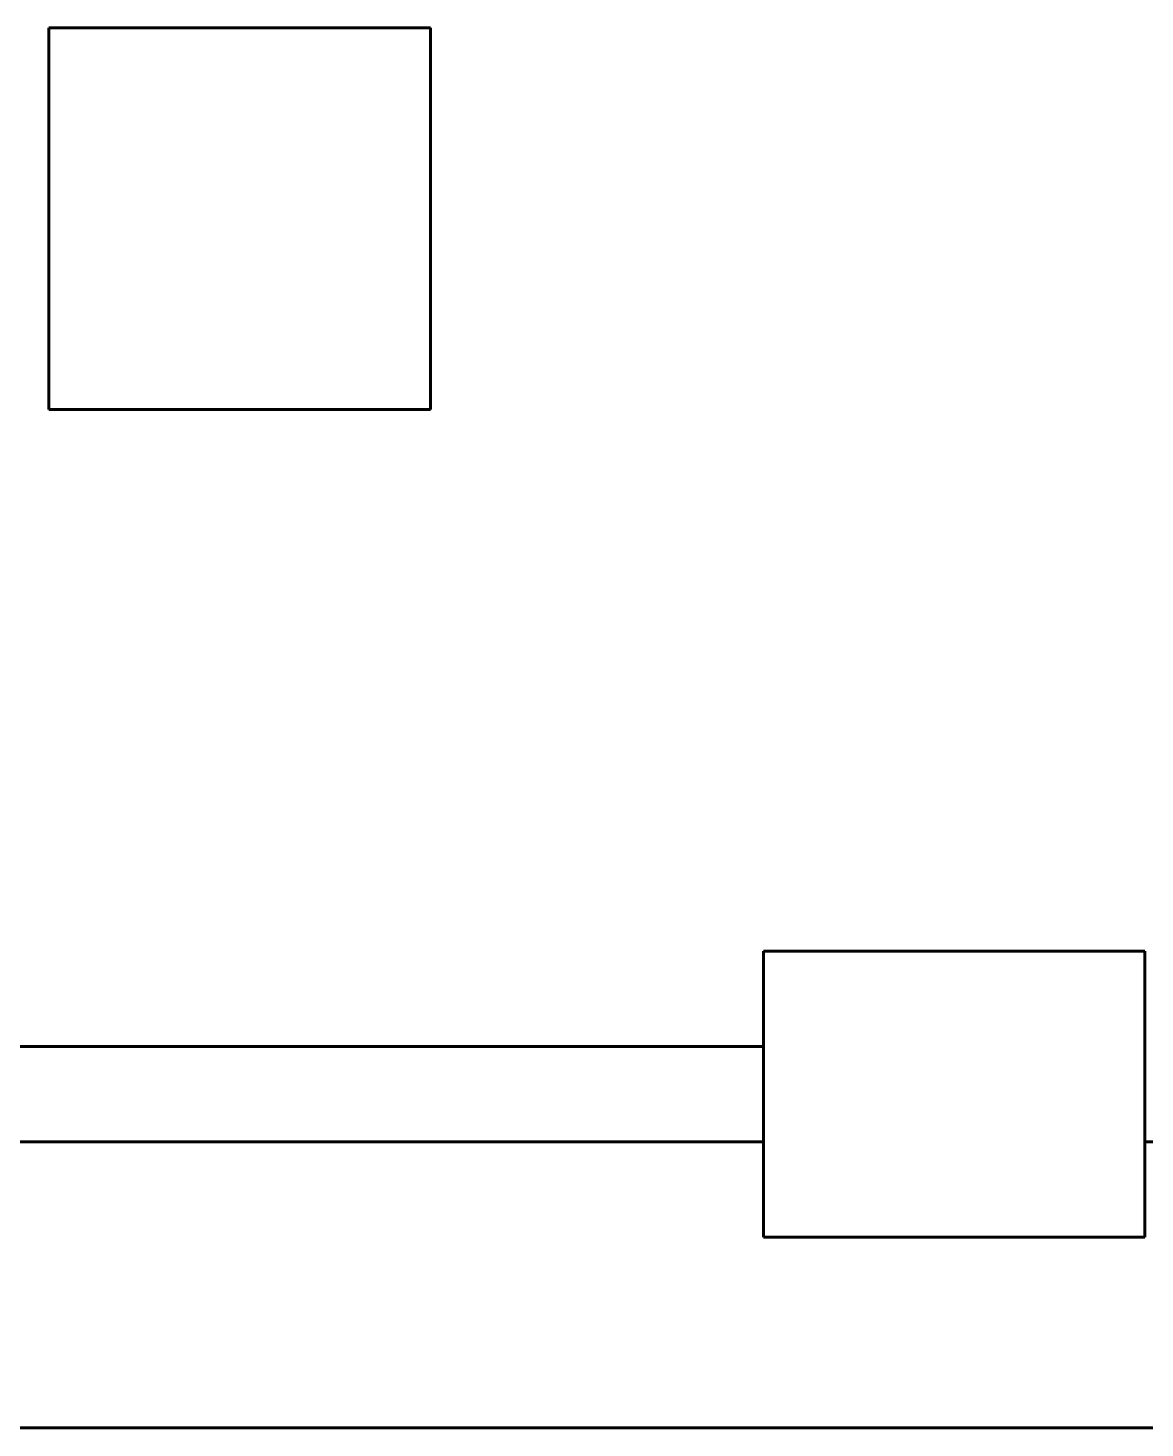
# Model space of a CAD drawing. Extents: x 0 to 297, y 0 to 292.
# Drawn here: x 92.48 to 98.34, y 62.79 to 70.13 of the extents above; entities that cross this region are included whole.
import ezdxf

# ---------------------------------------------------------------- set-up
doc = ezdxf.new("R2010")
doc.units = 0
doc.header["$MEASUREMENT"] = 0
doc.linetypes.add('K5LT_BASIC', pattern=[0])
doc.layers.add('Системный слой', color=7, linetype='Continuous')

# ---------------------------------------------------------------- blocks, each defined once
blk = doc.blocks.new('*U')
at = {"layer": 'Системный слой', "linetype": 'K5LT_BASIC', "lineweight": 60}
for p, q in [((94.592, 70.1252), (92.592, 70.1252)), ((92.592, 70.1252), (92.592, 68.1252)), ((94.592, 68.1252), (94.592, 70.1252)), ((92.592, 68.1252), (94.592, 68.1252)), ((98.3378, 65.2856), (96.3378, 65.2856)), ((96.3378, 65.2856), (96.3378, 63.7856)), ((98.3378, 63.7856), (98.3378, 65.2856)), ((96.3378, 63.7856), (98.3378, 63.7856))]:
    blk.add_line(p, q, dxfattribs=at)

msp = doc.modelspace()

# ---------------------------------------------------------------- linework, layer by layer
at = {"layer": 'Системный слой', "linetype": 'K5LT_BASIC', "lineweight": 60}
for p, q in [((98.3378, 65.2856), (96.3378, 65.2856)), ((96.3378, 63.7856), (96.3378, 65.2856)), ((96.3378, 65.2856), (96.3378, 63.7856)), ((96.3378, 65.2856), (98.3378, 65.2856)), ((98.3378, 65.2856), (98.3378, 63.7856)), ((98.3378, 65.2856), (98.3378, 63.7856)), ((90.338, 64.7857), (96.338, 64.7857)), ((96.3378, 64.2856), (90.3378, 64.2856)), ((104.3378, 64.2856), (98.3378, 64.2856)), ((98.3378, 63.7856), (96.3378, 63.7856)), ((96.3378, 63.7856), (98.3378, 63.7856)), ((97.5878, 63.7856), (96.8378, 63.7856)), ((146.3378, 62.7856), (88.3378, 62.7856))]:
    msp.add_line(p, q, dxfattribs=at)

# ---------------------------------------------------------------- block references
at = {"layer": 'Системный слой'}
msp.add_blockref('*U', (0, 0), dxfattribs=at)
msp.add_blockref('*U', (0, 0), dxfattribs=at)
msp.add_blockref('*U', (0, 0), dxfattribs=at)
msp.add_blockref('*U', (0, 0), dxfattribs=at)
msp.add_blockref('*U', (0, 0), dxfattribs=at)
msp.add_blockref('*U', (0, 0), dxfattribs=at)
msp.add_blockref('*U', (0, 0), dxfattribs=at)
msp.add_blockref('*U', (0, 0), dxfattribs=at)
msp.add_blockref('*U', (0, 0), dxfattribs=at)
msp.add_blockref('*U', (0, 0), dxfattribs=at)
msp.add_blockref('*U', (0, 0), dxfattribs=at)
msp.add_blockref('*U', (0, 0), dxfattribs=at)
msp.add_blockref('*U', (0, 0), dxfattribs=at)
msp.add_blockref('*U', (0, 0), dxfattribs=at)
msp.add_blockref('*U', (0, 0), dxfattribs=at)
msp.add_blockref('*U', (0, 0), dxfattribs=at)
msp.add_blockref('*U', (0, 0), dxfattribs=at)
msp.add_blockref('*U', (0, 0), dxfattribs=at)
msp.add_blockref('*U', (0, 0), dxfattribs=at)
msp.add_blockref('*U', (0, 0), dxfattribs=at)
msp.add_blockref('*U', (0, 0), dxfattribs=at)
msp.add_blockref('*U', (0, 0), dxfattribs=at)
msp.add_blockref('*U', (0, 0), dxfattribs=at)
msp.add_blockref('*U', (0, 0), dxfattribs=at)
msp.add_blockref('*U', (0, 0), dxfattribs=at)
msp.add_blockref('*U', (0, 0), dxfattribs=at)
msp.add_blockref('*U', (0, 0), dxfattribs=at)
msp.add_blockref('*U', (0, 0), dxfattribs=at)
msp.add_blockref('*U', (0, 0), dxfattribs=at)
msp.add_blockref('*U', (0, 0), dxfattribs=at)
msp.add_blockref('*U', (0, 0), dxfattribs=at)
msp.add_blockref('*U', (0, 0), dxfattribs=at)
msp.add_blockref('*U', (0, 0), dxfattribs=at)
msp.add_blockref('*U', (0, 0), dxfattribs=at)
msp.add_blockref('*U', (0, 0), dxfattribs=at)
msp.add_blockref('*U', (0, 0), dxfattribs=at)
msp.add_blockref('*U', (0, 0), dxfattribs=at)
msp.add_blockref('*U', (0, 0), dxfattribs=at)
msp.add_blockref('*U', (0, 0), dxfattribs=at)
msp.add_blockref('*U', (0, 0), dxfattribs=at)
msp.add_blockref('*U', (0, 0), dxfattribs=at)
msp.add_blockref('*U', (0, 0), dxfattribs=at)
msp.add_blockref('*U', (0, 0), dxfattribs=at)
msp.add_blockref('*U', (0, 0), dxfattribs=at)
msp.add_blockref('*U', (0, 0), dxfattribs=at)
msp.add_blockref('*U', (0, 0), dxfattribs=at)
msp.add_blockref('*U', (0, 0), dxfattribs=at)
msp.add_blockref('*U', (0, 0), dxfattribs=at)
msp.add_blockref('*U', (0, 0), dxfattribs=at)
msp.add_blockref('*U', (0, 0), dxfattribs=at)
msp.add_blockref('*U', (0, 0), dxfattribs=at)
msp.add_blockref('*U', (0, 0), dxfattribs=at)
msp.add_blockref('*U', (0, 0), dxfattribs=at)
msp.add_blockref('*U', (0, 0), dxfattribs=at)
msp.add_blockref('*U', (0, 0), dxfattribs=at)
msp.add_blockref('*U', (0, 0), dxfattribs=at)
msp.add_blockref('*U', (0, 0), dxfattribs=at)
msp.add_blockref('*U', (0, 0), dxfattribs=at)
msp.add_blockref('*U', (0, 0), dxfattribs=at)
msp.add_blockref('*U', (0, 0), dxfattribs=at)
msp.add_blockref('*U', (0, 0), dxfattribs=at)
msp.add_blockref('*U', (0, 0), dxfattribs=at)
msp.add_blockref('*U', (0, 0), dxfattribs=at)
msp.add_blockref('*U', (0, 0), dxfattribs=at)
msp.add_blockref('*U', (0, 0), dxfattribs=at)
msp.add_blockref('*U', (0, 0), dxfattribs=at)
msp.add_blockref('*U', (0, 0), dxfattribs=at)
msp.add_blockref('*U', (0, 0), dxfattribs=at)
msp.add_blockref('*U', (0, 0), dxfattribs=at)
msp.add_blockref('*U', (0, 0), dxfattribs=at)
msp.add_blockref('*U', (0, 0), dxfattribs=at)
msp.add_blockref('*U', (0, 0), dxfattribs=at)
msp.add_blockref('*U', (0, 0), dxfattribs=at)
msp.add_blockref('*U', (0, 0), dxfattribs=at)
msp.add_blockref('*U', (0, 0), dxfattribs=at)
msp.add_blockref('*U', (0, 0), dxfattribs=at)
msp.add_blockref('*U', (0, 0), dxfattribs=at)
msp.add_blockref('*U', (0, 0), dxfattribs=at)
msp.add_blockref('*U', (0, 0), dxfattribs=at)
msp.add_blockref('*U', (0, 0), dxfattribs=at)
msp.add_blockref('*U', (0, 0), dxfattribs=at)
msp.add_blockref('*U', (0, 0), dxfattribs=at)
msp.add_blockref('*U', (0, 0), dxfattribs=at)
msp.add_blockref('*U', (0, 0), dxfattribs=at)
msp.add_blockref('*U', (0, 0), dxfattribs=at)
msp.add_blockref('*U', (0, 0), dxfattribs=at)
msp.add_blockref('*U', (0, 0), dxfattribs=at)
msp.add_blockref('*U', (0, 0), dxfattribs=at)
msp.add_blockref('*U', (0, 0), dxfattribs=at)
msp.add_blockref('*U', (0, 0), dxfattribs=at)
msp.add_blockref('*U', (0, 0), dxfattribs=at)
msp.add_blockref('*U', (0, 0), dxfattribs=at)
msp.add_blockref('*U', (0, 0), dxfattribs=at)
msp.add_blockref('*U', (0, 0), dxfattribs=at)
msp.add_blockref('*U', (0, 0), dxfattribs=at)
msp.add_blockref('*U', (0, 0), dxfattribs=at)
msp.add_blockref('*U', (0, 0), dxfattribs=at)
msp.add_blockref('*U', (0, 0), dxfattribs=at)
msp.add_blockref('*U', (0, 0), dxfattribs=at)
msp.add_blockref('*U', (0, 0), dxfattribs=at)
msp.add_blockref('*U', (0, 0), dxfattribs=at)
msp.add_blockref('*U', (0, 0), dxfattribs=at)
msp.add_blockref('*U', (0, 0), dxfattribs=at)
msp.add_blockref('*U', (0, 0), dxfattribs=at)
msp.add_blockref('*U', (0, 0), dxfattribs=at)
msp.add_blockref('*U', (0, 0), dxfattribs=at)
msp.add_blockref('*U', (0, 0), dxfattribs=at)
msp.add_blockref('*U', (0, 0), dxfattribs=at)
msp.add_blockref('*U', (0, 0), dxfattribs=at)
msp.add_blockref('*U', (0, 0), dxfattribs=at)
msp.add_blockref('*U', (0, 0), dxfattribs=at)
msp.add_blockref('*U', (0, 0), dxfattribs=at)
msp.add_blockref('*U', (0, 0), dxfattribs=at)
msp.add_blockref('*U', (0, 0), dxfattribs=at)
msp.add_blockref('*U', (0, 0), dxfattribs=at)
msp.add_blockref('*U', (0, 0), dxfattribs=at)
msp.add_blockref('*U', (0, 0), dxfattribs=at)
msp.add_blockref('*U', (0, 0), dxfattribs=at)
msp.add_blockref('*U', (0, 0), dxfattribs=at)
msp.add_blockref('*U', (0, 0), dxfattribs=at)
msp.add_blockref('*U', (0, 0), dxfattribs=at)
msp.add_blockref('*U', (0, 0), dxfattribs=at)
msp.add_blockref('*U', (0, 0), dxfattribs=at)
msp.add_blockref('*U', (0, 0), dxfattribs=at)
msp.add_blockref('*U', (0, 0), dxfattribs=at)
msp.add_blockref('*U', (0, 0), dxfattribs=at)
msp.add_blockref('*U', (0, 0), dxfattribs=at)
msp.add_blockref('*U', (0, 0), dxfattribs=at)
msp.add_blockref('*U', (0, 0), dxfattribs=at)
msp.add_blockref('*U', (0, 0), dxfattribs=at)
msp.add_blockref('*U', (0, 0), dxfattribs=at)
msp.add_blockref('*U', (0, 0), dxfattribs=at)
msp.add_blockref('*U', (0, 0), dxfattribs=at)
msp.add_blockref('*U', (0, 0), dxfattribs=at)
msp.add_blockref('*U', (0, 0), dxfattribs=at)
msp.add_blockref('*U', (0, 0), dxfattribs=at)
msp.add_blockref('*U', (0, 0), dxfattribs=at)
msp.add_blockref('*U', (0, 0), dxfattribs=at)
msp.add_blockref('*U', (0, 0), dxfattribs=at)
msp.add_blockref('*U', (0, 0), dxfattribs=at)
msp.add_blockref('*U', (0, 0), dxfattribs=at)
msp.add_blockref('*U', (0, 0), dxfattribs=at)
msp.add_blockref('*U', (0, 0), dxfattribs=at)
msp.add_blockref('*U', (0, 0), dxfattribs=at)
msp.add_blockref('*U', (0, 0), dxfattribs=at)
msp.add_blockref('*U', (0, 0), dxfattribs=at)
msp.add_blockref('*U', (0, 0), dxfattribs=at)
msp.add_blockref('*U', (0, 0), dxfattribs=at)
msp.add_blockref('*U', (0, 0), dxfattribs=at)
msp.add_blockref('*U', (0, 0), dxfattribs=at)
msp.add_blockref('*U', (0, 0), dxfattribs=at)
msp.add_blockref('*U', (0, 0), dxfattribs=at)
msp.add_blockref('*U', (0, 0), dxfattribs=at)
msp.add_blockref('*U', (0, 0), dxfattribs=at)
msp.add_blockref('*U', (0, 0), dxfattribs=at)
msp.add_blockref('*U', (0, 0), dxfattribs=at)
msp.add_blockref('*U', (0, 0), dxfattribs=at)
msp.add_blockref('*U', (0, 0), dxfattribs=at)
msp.add_blockref('*U', (0, 0), dxfattribs=at)
msp.add_blockref('*U', (0, 0), dxfattribs=at)
msp.add_blockref('*U', (0, 0), dxfattribs=at)
msp.add_blockref('*U', (0, 0), dxfattribs=at)
msp.add_blockref('*U', (0, 0), dxfattribs=at)
msp.add_blockref('*U', (0, 0), dxfattribs=at)
msp.add_blockref('*U', (0, 0), dxfattribs=at)
msp.add_blockref('*U', (0, 0), dxfattribs=at)
msp.add_blockref('*U', (0, 0), dxfattribs=at)
msp.add_blockref('*U', (0, 0), dxfattribs=at)
msp.add_blockref('*U', (0, 0), dxfattribs=at)
msp.add_blockref('*U', (0, 0), dxfattribs=at)
msp.add_blockref('*U', (0, 0), dxfattribs=at)
msp.add_blockref('*U', (0, 0), dxfattribs=at)
msp.add_blockref('*U', (0, 0), dxfattribs=at)
msp.add_blockref('*U', (0, 0), dxfattribs=at)
msp.add_blockref('*U', (0, 0), dxfattribs=at)
msp.add_blockref('*U', (0, 0), dxfattribs=at)
msp.add_blockref('*U', (0, 0), dxfattribs=at)
msp.add_blockref('*U', (0, 0), dxfattribs=at)
msp.add_blockref('*U', (0, 0), dxfattribs=at)
msp.add_blockref('*U', (0, 0), dxfattribs=at)
msp.add_blockref('*U', (0, 0), dxfattribs=at)
msp.add_blockref('*U', (0, 0), dxfattribs=at)
msp.add_blockref('*U', (0, 0), dxfattribs=at)
msp.add_blockref('*U', (0, 0), dxfattribs=at)
msp.add_blockref('*U', (0, 0), dxfattribs=at)
msp.add_blockref('*U', (0, 0), dxfattribs=at)
msp.add_blockref('*U', (0, 0), dxfattribs=at)
msp.add_blockref('*U', (0, 0), dxfattribs=at)
msp.add_blockref('*U', (0, 0), dxfattribs=at)
msp.add_blockref('*U', (0, 0), dxfattribs=at)
msp.add_blockref('*U', (0, 0), dxfattribs=at)
msp.add_blockref('*U', (0, 0), dxfattribs=at)
msp.add_blockref('*U', (0, 0), dxfattribs=at)
msp.add_blockref('*U', (0, 0), dxfattribs=at)
msp.add_blockref('*U', (0, 0), dxfattribs=at)
msp.add_blockref('*U', (0, 0), dxfattribs=at)
msp.add_blockref('*U', (0, 0), dxfattribs=at)
msp.add_blockref('*U', (0, 0), dxfattribs=at)
msp.add_blockref('*U', (0, 0), dxfattribs=at)
msp.add_blockref('*U', (0, 0), dxfattribs=at)
msp.add_blockref('*U', (0, 0), dxfattribs=at)
msp.add_blockref('*U', (0, 0), dxfattribs=at)
msp.add_blockref('*U', (0, 0), dxfattribs=at)
msp.add_blockref('*U', (0, 0), dxfattribs=at)
msp.add_blockref('*U', (0, 0), dxfattribs=at)
msp.add_blockref('*U', (0, 0), dxfattribs=at)
msp.add_blockref('*U', (0, 0), dxfattribs=at)
msp.add_blockref('*U', (0, 0), dxfattribs=at)
msp.add_blockref('*U', (0, 0), dxfattribs=at)
msp.add_blockref('*U', (0, 0), dxfattribs=at)
msp.add_blockref('*U', (0, 0), dxfattribs=at)
msp.add_blockref('*U', (0, 0), dxfattribs=at)
msp.add_blockref('*U', (0, 0), dxfattribs=at)
msp.add_blockref('*U', (0, 0), dxfattribs=at)
msp.add_blockref('*U', (0, 0), dxfattribs=at)
msp.add_blockref('*U', (0, 0), dxfattribs=at)
msp.add_blockref('*U', (0, 0), dxfattribs=at)
msp.add_blockref('*U', (0, 0), dxfattribs=at)
msp.add_blockref('*U', (0, 0), dxfattribs=at)
msp.add_blockref('*U', (0, 0), dxfattribs=at)
msp.add_blockref('*U', (0, 0), dxfattribs=at)
msp.add_blockref('*U', (0, 0), dxfattribs=at)
msp.add_blockref('*U', (0, 0), dxfattribs=at)
msp.add_blockref('*U', (0, 0), dxfattribs=at)
msp.add_blockref('*U', (0, 0), dxfattribs=at)
msp.add_blockref('*U', (0, 0), dxfattribs=at)
msp.add_blockref('*U', (0, 0), dxfattribs=at)
msp.add_blockref('*U', (0, 0), dxfattribs=at)
msp.add_blockref('*U', (0, 0), dxfattribs=at)
msp.add_blockref('*U', (0, 0), dxfattribs=at)
msp.add_blockref('*U', (0, 0), dxfattribs=at)
msp.add_blockref('*U', (0, 0), dxfattribs=at)
msp.add_blockref('*U', (0, 0), dxfattribs=at)
msp.add_blockref('*U', (0, 0), dxfattribs=at)
msp.add_blockref('*U', (0, 0), dxfattribs=at)
msp.add_blockref('*U', (0, 0), dxfattribs=at)
msp.add_blockref('*U', (0, 0), dxfattribs=at)
msp.add_blockref('*U', (0, 0), dxfattribs=at)
msp.add_blockref('*U', (0, 0), dxfattribs=at)
msp.add_blockref('*U', (0, 0), dxfattribs=at)
msp.add_blockref('*U', (0, 0), dxfattribs=at)
msp.add_blockref('*U', (0, 0), dxfattribs=at)
msp.add_blockref('*U', (0, 0), dxfattribs=at)
msp.add_blockref('*U', (0, 0), dxfattribs=at)
msp.add_blockref('*U', (0, 0), dxfattribs=at)
msp.add_blockref('*U', (0, 0), dxfattribs=at)
msp.add_blockref('*U', (0, 0), dxfattribs=at)
msp.add_blockref('*U', (0, 0), dxfattribs=at)
msp.add_blockref('*U', (0, 0), dxfattribs=at)
msp.add_blockref('*U', (0, 0), dxfattribs=at)
msp.add_blockref('*U', (0, 0), dxfattribs=at)
msp.add_blockref('*U', (0, 0), dxfattribs=at)
msp.add_blockref('*U', (0, 0), dxfattribs=at)
msp.add_blockref('*U', (0, 0), dxfattribs=at)
msp.add_blockref('*U', (0, 0), dxfattribs=at)
msp.add_blockref('*U', (0, 0), dxfattribs=at)
msp.add_blockref('*U', (0, 0), dxfattribs=at)
msp.add_blockref('*U', (0, 0), dxfattribs=at)
msp.add_blockref('*U', (0, 0), dxfattribs=at)
msp.add_blockref('*U', (0, 0), dxfattribs=at)
msp.add_blockref('*U', (0, 0), dxfattribs=at)
msp.add_blockref('*U', (0, 0), dxfattribs=at)
msp.add_blockref('*U', (0, 0), dxfattribs=at)
msp.add_blockref('*U', (0, 0), dxfattribs=at)
msp.add_blockref('*U', (0, 0), dxfattribs=at)
msp.add_blockref('*U', (0, 0), dxfattribs=at)
msp.add_blockref('*U', (0, 0), dxfattribs=at)
msp.add_blockref('*U', (0, 0), dxfattribs=at)
msp.add_blockref('*U', (0, 0), dxfattribs=at)
msp.add_blockref('*U', (0, 0), dxfattribs=at)
msp.add_blockref('*U', (0, 0), dxfattribs=at)
msp.add_blockref('*U', (0, 0), dxfattribs=at)
msp.add_blockref('*U', (0, 0), dxfattribs=at)
msp.add_blockref('*U', (0, 0), dxfattribs=at)
msp.add_blockref('*U', (0, 0), dxfattribs=at)
msp.add_blockref('*U', (0, 0), dxfattribs=at)
msp.add_blockref('*U', (0, 0), dxfattribs=at)
msp.add_blockref('*U', (0, 0), dxfattribs=at)
msp.add_blockref('*U', (0, 0), dxfattribs=at)
msp.add_blockref('*U', (0, 0), dxfattribs=at)
msp.add_blockref('*U', (0, 0), dxfattribs=at)
msp.add_blockref('*U', (0, 0), dxfattribs=at)
msp.add_blockref('*U', (0, 0), dxfattribs=at)
msp.add_blockref('*U', (0, 0), dxfattribs=at)
msp.add_blockref('*U', (0, 0), dxfattribs=at)
msp.add_blockref('*U', (0, 0), dxfattribs=at)
msp.add_blockref('*U', (0, 0), dxfattribs=at)
msp.add_blockref('*U', (0, 0), dxfattribs=at)
msp.add_blockref('*U', (0, 0), dxfattribs=at)
msp.add_blockref('*U', (0, 0), dxfattribs=at)
msp.add_blockref('*U', (0, 0), dxfattribs=at)
msp.add_blockref('*U', (0, 0), dxfattribs=at)
msp.add_blockref('*U', (0, 0), dxfattribs=at)
msp.add_blockref('*U', (0, 0), dxfattribs=at)
msp.add_blockref('*U', (0, 0), dxfattribs=at)
msp.add_blockref('*U', (0, 0), dxfattribs=at)
msp.add_blockref('*U', (0, 0), dxfattribs=at)
msp.add_blockref('*U', (0, 0), dxfattribs=at)
msp.add_blockref('*U', (0, 0), dxfattribs=at)
msp.add_blockref('*U', (0, 0), dxfattribs=at)
msp.add_blockref('*U', (0, 0), dxfattribs=at)
msp.add_blockref('*U', (0, 0), dxfattribs=at)
msp.add_blockref('*U', (0, 0), dxfattribs=at)
msp.add_blockref('*U', (0, 0), dxfattribs=at)
msp.add_blockref('*U', (0, 0), dxfattribs=at)
msp.add_blockref('*U', (0, 0), dxfattribs=at)
msp.add_blockref('*U', (0, 0), dxfattribs=at)
msp.add_blockref('*U', (0, 0), dxfattribs=at)
msp.add_blockref('*U', (0, 0), dxfattribs=at)
msp.add_blockref('*U', (0, 0), dxfattribs=at)
msp.add_blockref('*U', (0, 0), dxfattribs=at)
msp.add_blockref('*U', (0, 0), dxfattribs=at)
msp.add_blockref('*U', (0, 0), dxfattribs=at)
msp.add_blockref('*U', (0, 0), dxfattribs=at)
msp.add_blockref('*U', (0, 0), dxfattribs=at)
msp.add_blockref('*U', (0, 0), dxfattribs=at)
msp.add_blockref('*U', (0, 0), dxfattribs=at)
msp.add_blockref('*U', (0, 0), dxfattribs=at)
msp.add_blockref('*U', (0, 0), dxfattribs=at)
msp.add_blockref('*U', (0, 0), dxfattribs=at)
msp.add_blockref('*U', (0, 0), dxfattribs=at)
msp.add_blockref('*U', (0, 0), dxfattribs=at)
msp.add_blockref('*U', (0, 0), dxfattribs=at)
msp.add_blockref('*U', (0, 0), dxfattribs=at)
msp.add_blockref('*U', (0, 0), dxfattribs=at)
msp.add_blockref('*U', (0, 0), dxfattribs=at)
msp.add_blockref('*U', (0, 0), dxfattribs=at)
msp.add_blockref('*U', (0, 0), dxfattribs=at)
msp.add_blockref('*U', (0, 0), dxfattribs=at)
msp.add_blockref('*U', (0, 0), dxfattribs=at)
msp.add_blockref('*U', (0, 0), dxfattribs=at)
msp.add_blockref('*U', (0, 0), dxfattribs=at)
msp.add_blockref('*U', (0, 0), dxfattribs=at)
msp.add_blockref('*U', (0, 0), dxfattribs=at)
msp.add_blockref('*U', (0, 0), dxfattribs=at)
msp.add_blockref('*U', (0, 0), dxfattribs=at)
msp.add_blockref('*U', (0, 0), dxfattribs=at)
msp.add_blockref('*U', (0, 0), dxfattribs=at)
msp.add_blockref('*U', (0, 0), dxfattribs=at)
msp.add_blockref('*U', (0, 0), dxfattribs=at)
msp.add_blockref('*U', (0, 0), dxfattribs=at)
msp.add_blockref('*U', (0, 0), dxfattribs=at)
msp.add_blockref('*U', (0, 0), dxfattribs=at)
msp.add_blockref('*U', (0, 0), dxfattribs=at)
msp.add_blockref('*U', (0, 0), dxfattribs=at)
msp.add_blockref('*U', (0, 0), dxfattribs=at)
msp.add_blockref('*U', (0, 0), dxfattribs=at)
msp.add_blockref('*U', (0, 0), dxfattribs=at)
msp.add_blockref('*U', (0, 0), dxfattribs=at)
msp.add_blockref('*U', (0, 0), dxfattribs=at)
msp.add_blockref('*U', (0, 0), dxfattribs=at)
msp.add_blockref('*U', (0, 0), dxfattribs=at)
msp.add_blockref('*U', (0, 0), dxfattribs=at)
msp.add_blockref('*U', (0, 0), dxfattribs=at)
msp.add_blockref('*U', (0, 0), dxfattribs=at)
msp.add_blockref('*U', (0, 0), dxfattribs=at)
msp.add_blockref('*U', (0, 0), dxfattribs=at)
msp.add_blockref('*U', (0, 0), dxfattribs=at)
msp.add_blockref('*U', (0, 0), dxfattribs=at)
msp.add_blockref('*U', (0, 0), dxfattribs=at)
msp.add_blockref('*U', (0, 0), dxfattribs=at)
msp.add_blockref('*U', (0, 0), dxfattribs=at)
msp.add_blockref('*U', (0, 0), dxfattribs=at)
msp.add_blockref('*U', (0, 0), dxfattribs=at)
msp.add_blockref('*U', (0, 0), dxfattribs=at)
msp.add_blockref('*U', (0, 0), dxfattribs=at)
msp.add_blockref('*U', (0, 0), dxfattribs=at)
msp.add_blockref('*U', (0, 0), dxfattribs=at)
msp.add_blockref('*U', (0, 0), dxfattribs=at)
msp.add_blockref('*U', (0, 0), dxfattribs=at)
msp.add_blockref('*U', (0, 0), dxfattribs=at)
msp.add_blockref('*U', (0, 0), dxfattribs=at)
msp.add_blockref('*U', (0, 0), dxfattribs=at)
msp.add_blockref('*U', (0, 0), dxfattribs=at)
msp.add_blockref('*U', (0, 0), dxfattribs=at)
msp.add_blockref('*U', (0, 0), dxfattribs=at)
msp.add_blockref('*U', (0, 0), dxfattribs=at)
msp.add_blockref('*U', (0, 0), dxfattribs=at)
msp.add_blockref('*U', (0, 0), dxfattribs=at)
msp.add_blockref('*U', (0, 0), dxfattribs=at)
msp.add_blockref('*U', (0, 0), dxfattribs=at)
msp.add_blockref('*U', (0, 0), dxfattribs=at)
msp.add_blockref('*U', (0, 0), dxfattribs=at)
msp.add_blockref('*U', (0, 0), dxfattribs=at)
msp.add_blockref('*U', (0, 0), dxfattribs=at)
msp.add_blockref('*U', (0, 0), dxfattribs=at)
msp.add_blockref('*U', (0, 0), dxfattribs=at)
msp.add_blockref('*U', (0, 0), dxfattribs=at)
msp.add_blockref('*U', (0, 0), dxfattribs=at)
msp.add_blockref('*U', (0, 0), dxfattribs=at)
msp.add_blockref('*U', (0, 0), dxfattribs=at)
msp.add_blockref('*U', (0, 0), dxfattribs=at)
msp.add_blockref('*U', (0, 0), dxfattribs=at)
msp.add_blockref('*U', (0, 0), dxfattribs=at)
msp.add_blockref('*U', (0, 0), dxfattribs=at)
msp.add_blockref('*U', (0, 0), dxfattribs=at)
msp.add_blockref('*U', (0, 0), dxfattribs=at)
msp.add_blockref('*U', (0, 0), dxfattribs=at)
msp.add_blockref('*U', (0, 0), dxfattribs=at)
msp.add_blockref('*U', (0, 0), dxfattribs=at)
msp.add_blockref('*U', (0, 0), dxfattribs=at)
msp.add_blockref('*U', (0, 0), dxfattribs=at)
msp.add_blockref('*U', (0, 0), dxfattribs=at)
msp.add_blockref('*U', (0, 0), dxfattribs=at)
msp.add_blockref('*U', (0, 0), dxfattribs=at)
msp.add_blockref('*U', (0, 0), dxfattribs=at)
msp.add_blockref('*U', (0, 0), dxfattribs=at)
msp.add_blockref('*U', (0, 0), dxfattribs=at)
msp.add_blockref('*U', (0, 0), dxfattribs=at)
msp.add_blockref('*U', (0, 0), dxfattribs=at)
msp.add_blockref('*U', (0, 0), dxfattribs=at)
msp.add_blockref('*U', (0, 0), dxfattribs=at)
msp.add_blockref('*U', (0, 0), dxfattribs=at)
msp.add_blockref('*U', (0, 0), dxfattribs=at)
msp.add_blockref('*U', (0, 0), dxfattribs=at)
msp.add_blockref('*U', (0, 0), dxfattribs=at)
msp.add_blockref('*U', (0, 0), dxfattribs=at)
msp.add_blockref('*U', (0, 0), dxfattribs=at)
msp.add_blockref('*U', (0, 0), dxfattribs=at)
msp.add_blockref('*U', (0, 0), dxfattribs=at)
msp.add_blockref('*U', (0, 0), dxfattribs=at)

doc.saveas('drawing.dxf')
